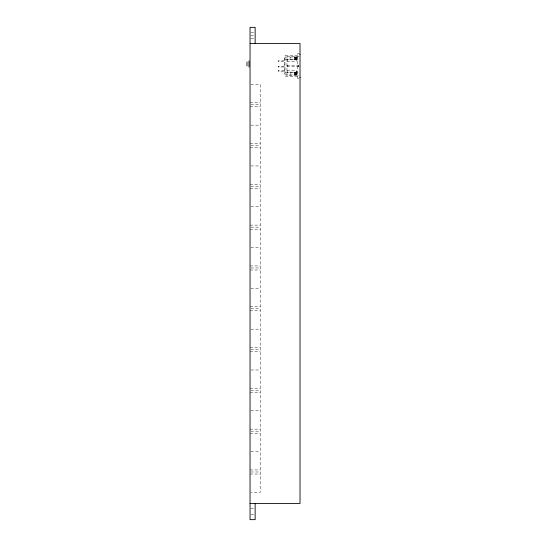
<?xml version="1.0" encoding="UTF-8"?>
<svg xmlns="http://www.w3.org/2000/svg" width="547" height="547" viewBox="0 0 547 547"><rect width="100%" height="100%" fill="white"/><g stroke="black" fill="none" stroke-linecap="round" stroke-linejoin="round"><path stroke-width="0.41" stroke-dasharray="2.73 2.05" d="M297.609 76.443L285.014 76.238L284.96 55.951L285.363 55.555L297.609 55.555M284.96 55.951L285.288 55.562M286.97 61.209L296.453 61.209L297.007 60.649L296.453 59.609L286.97 59.609M286.97 66.796L298.457 66.796L299.018 66.235M284.365 60.792L278.129 60.867L278.129 61.353L278.731 61.428L284.365 61.428M284.365 66.378L278.129 66.454L278.129 66.939L278.731 67.014L284.365 67.014M284.365 70.57L278.129 70.645L278.129 71.131L278.731 71.206L284.365 71.206M250.888 32.389L255.141 32.389M250.888 35.446L254.287 35.446M250.888 38.509L255.141 38.509M299.524 53.743L297.609 53.743L297.609 78.235M299.209 56.416L286.97 56.416L286.97 75.575L299.209 75.575M284.96 57.059L297.609 57.059M284.96 58.317L284.365 58.317L284.365 62.508L284.96 62.508M284.96 59.849L297.609 59.849M284.96 63.903L284.365 63.903L284.365 68.095L284.96 68.095M286.97 65.202L298.457 65.202L299.018 65.756M284.96 69.49L284.365 69.49L284.365 73.681L284.96 73.681M286.97 70.789L296.453 70.789L297.007 71.342L296.453 72.382L286.97 72.382M284.96 72.142L297.609 72.142M284.96 74.939L297.609 74.939M297.609 78.248L298.888 78.248M250.888 84.347L260.242 84.347L260.242 492.389L250.888 492.389M250.041 102.713L260.242 102.713M250.888 104.75L260.242 104.75M250.041 106.788L260.242 106.788M250.888 125.154L260.242 125.154M250.041 143.512L260.242 143.512M250.888 145.557L260.242 145.557M250.041 147.594L260.242 147.594M250.888 165.953L260.242 165.953M250.041 184.318L260.242 184.318M250.888 186.356L260.242 186.356M250.041 188.4L260.242 188.4M250.888 206.759L260.242 206.759M250.041 225.125L260.242 225.125M250.888 227.162L260.242 227.162M250.041 229.2L260.242 229.2M250.888 247.565L260.242 247.565M250.041 265.924L260.242 265.924M250.888 267.968L260.242 267.968M250.041 270.006L260.242 270.006M250.888 288.365L260.242 288.365M250.041 306.73L260.242 306.73M250.888 308.768L260.242 308.768M250.041 310.812L260.242 310.812M250.888 329.171L260.242 329.171M250.041 347.536L260.242 347.536M250.888 349.574L260.242 349.574M250.041 351.612L260.242 351.612M250.888 369.977L260.242 369.977M250.041 388.336L260.242 388.336M250.888 390.38L260.242 390.38M250.041 392.418L260.242 392.418M250.888 410.776L260.242 410.776M250.041 429.142L260.242 429.142M250.888 431.18L260.242 431.18M250.041 433.224L260.242 433.224M250.888 451.583L260.242 451.583M250.041 469.948L260.242 469.948M250.888 471.986L260.242 471.986M250.041 474.023L260.242 474.023M250.888 508.491L255.141 508.491M250.888 514.611L255.141 514.611M298.457 65.202L298.457 66.796M296.973 57.059L296.973 59.849M296.973 72.142L296.973 74.939M296.618 57.059L296.693 59.849M296.693 72.142L296.618 74.939M296.385 57.059L296.453 61.209M296.453 70.789L296.385 74.939M296.214 57.059L296.214 59.849M296.214 72.142L296.214 74.939M295.9 57.059L295.9 59.849M295.9 72.142L295.9 74.939M295.756 57.059L295.756 59.849M295.756 72.142L295.756 74.939M295.407 57.059L295.407 59.849M295.407 72.142L295.407 74.939M295.141 57.059L295.141 59.849M295.141 72.142L295.141 74.939M294.86 57.059L294.86 59.849M294.86 72.142L294.86 74.939M294.566 57.059L294.628 59.849M294.566 72.142L294.628 74.939M290.122 57.059L290.122 59.849M290.122 72.142L290.122 74.939M287.469 59.609L287.469 61.209M287.469 65.202L287.469 66.796M287.469 70.789L287.469 72.382M278.731 60.792L278.731 61.428M278.731 66.378L278.731 67.014M278.731 70.57L278.731 71.206"/><path stroke-width="0.82" d="M300.023 77.455L300.023 77.612M300.023 54.488L300.023 54.385M250.041 43.541L300.023 43.541L300.023 503.459L250.041 503.459M255.141 43.541L255.141 27.35L250.041 27.35L250.041 519.65L255.141 519.65L255.141 503.459M249.015 60.888L249.015 67.007M246.977 61.907L246.977 65.989"/></g></svg>
